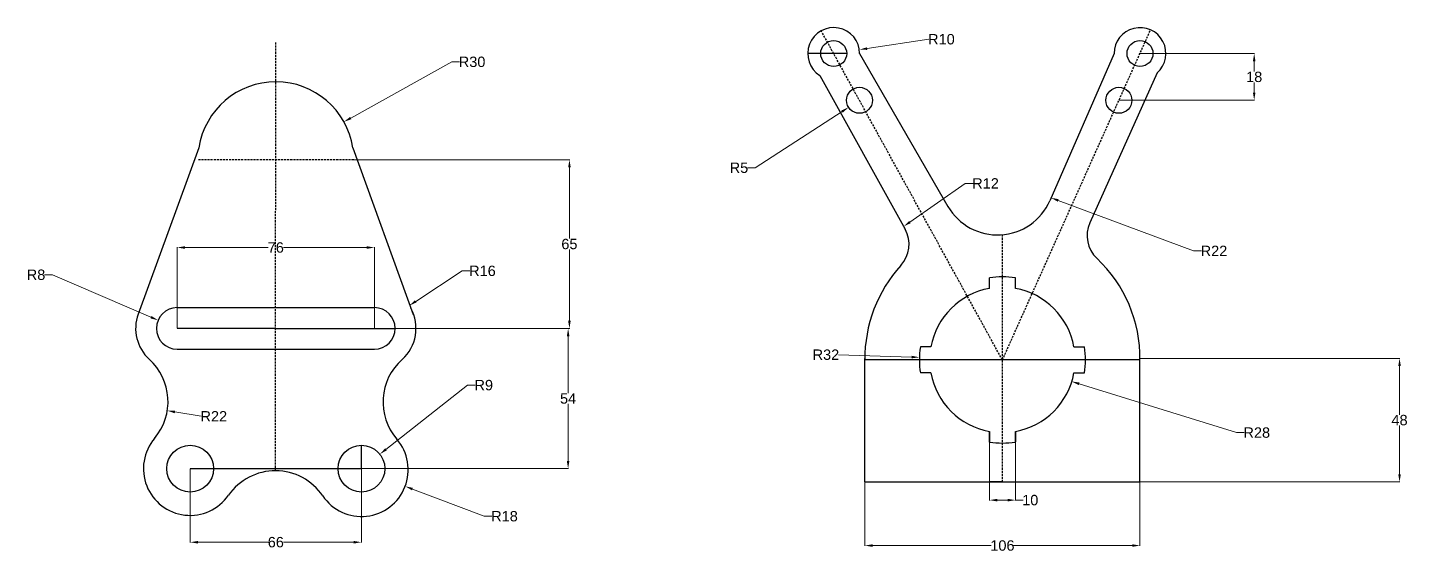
# Model space of a CAD drawing. Header units: inches. Extents: x 51 to 5125, y 41 to 357.
# Drawn here: x 3366 to 3898, y 145 to 347 of the extents above; entities that cross this region are included whole.
import ezdxf

# ---------------------------------------------------------------- set-up
doc = ezdxf.new("R2010")
doc.units = ezdxf.units.IN
doc.header["$MEASUREMENT"] = 0
doc.linetypes.add('ACANSTGL', pattern=[0.11811, 0.07874, -0.03937])
doc.layers.add('AM_5', color=3, linetype='Continuous', lineweight=15)
doc.styles.get("Standard").update_dxf_attribs({"font": 'arial.ttf'})
doc.dimstyles.new('AM_ANSI$0', dxfattribs={"dimtxt": 4, "dimasz": 3, "dimexe": 0.1, "dimexo": 0.05, "dimgap": 0.06, "dimtad": 0, "dimtih": 1, "dimtoh": 1, "dimdec": 0, "dimzin": 7, "dimdsep": 46, "dimtxsty": 'Standard', "dimcen": 0, "dimclrd": 2, "dimclre": 1, "dimclrt": 3, "dimadec": 0, "dimazin": 2, "dimtp": 0.1, "dimtm": 0.1, "dimtfac": 0.71, "dimtdec": 0, "dimtofl": 0, "dimtmove": 0, "dimatfit": 3, "dimfxl": 1, "dimtfillclr": 1, "dimtolj": 1, "dimtzin": 7, "dimlwd": -1, "dimlwe": -1, "dimarcsym": 1})
doc.dimstyles.new('AM_ANSI$4', dxfattribs={"dimtxt": 4, "dimasz": 3, "dimexe": 0.1, "dimexo": 0.05, "dimgap": 0.06, "dimtad": 0, "dimtih": 1, "dimtoh": 1, "dimdec": 0, "dimzin": 7, "dimdsep": 46, "dimtxsty": 'Standard', "dimcen": 0, "dimclrd": 2, "dimclre": 1, "dimclrt": 3, "dimadec": 0, "dimazin": 2, "dimtp": 0.1, "dimtm": 0.1, "dimtfac": 0.71, "dimtdec": 0, "dimtofl": 0, "dimtmove": 0, "dimatfit": 0, "dimfxl": 1, "dimtfillclr": 1, "dimtolj": 1, "dimtzin": 7, "dimlwd": -1, "dimlwe": -1, "dimarcsym": 1})

# ---------------------------------------------------------------- blocks, each defined once
blk = doc.blocks.new('*D139')
at = {"layer": 'AM_5', "color": 1, "linetype": 'ByBlock', "transparency": 16777216}
for p, q in [((3423.54, 230.96), (3423.54, 262.17)), ((3499.54, 230.96), (3499.54, 262.17))]:
    blk.add_line(p, q, dxfattribs=at)
at = {"layer": 'AM_5', "color": 2, "linetype": 'ByBlock', "transparency": 16777216}
for p, q in [((3426.54, 262.07), (3458.64, 262.07)), ((3496.54, 262.07), (3464.45, 262.07))]:
    blk.add_line(p, q, dxfattribs=at)
at = {"layer": 'AM_5', "color": 2, "transparency": 16777216}
for points in [[(3426.54, 262.57), (3426.54, 261.57), (3423.54, 262.07)], [(3496.54, 262.57), (3496.54, 261.57), (3499.54, 262.07)]]:
    blk.add_solid(points, dxfattribs=at)
at = {"layer": 'Defpoints', "color": 0, "transparency": 16777216}
for p in [(3499.54, 262.07), (3423.54, 230.91), (3499.54, 230.91)]:
    blk.add_point(p, dxfattribs=at)
at = {"layer": 'AM_5', "color": 3, "transparency": 16777216, "insert": (3461.54, 262.07), "char_height": 4, "attachment_point": 5}
blk.add_mtext('\\A1;76', dxfattribs=at)
blk = doc.blocks.new('*D140')
at = {"layer": 'AM_5', "color": 1, "linetype": 'ByBlock', "transparency": 16777216}
for p, q in [((3428.54, 176.86), (3428.54, 148.47)), ((3494.54, 176.86), (3494.54, 148.47))]:
    blk.add_line(p, q, dxfattribs=at)
at = {"layer": 'AM_5', "color": 2, "linetype": 'ByBlock', "transparency": 16777216}
for p, q in [((3431.54, 148.57), (3458.61, 148.57)), ((3491.54, 148.57), (3464.48, 148.57))]:
    blk.add_line(p, q, dxfattribs=at)
at = {"layer": 'AM_5', "color": 2, "transparency": 16777216}
for points in [[(3431.54, 149.07), (3431.54, 148.07), (3428.54, 148.57)], [(3491.54, 149.07), (3491.54, 148.07), (3494.54, 148.57)]]:
    blk.add_solid(points, dxfattribs=at)
at = {"layer": 'Defpoints', "color": 0, "transparency": 16777216}
for p in [(3428.54, 176.91), (3494.54, 176.91), (3494.54, 148.57)]:
    blk.add_point(p, dxfattribs=at)
at = {"layer": 'AM_5', "color": 3, "transparency": 16777216, "insert": (3461.54, 148.57), "char_height": 4, "attachment_point": 5}
blk.add_mtext('\\A1;66', dxfattribs=at)
blk = doc.blocks.new('*D141')
at = {"layer": 'AM_5', "color": 1, "linetype": 'ByBlock', "transparency": 16777216}
for p, q in [((3499.59, 230.91), (3574.26, 230.91)), ((3494.59, 176.91), (3574.26, 176.91))]:
    blk.add_line(p, q, dxfattribs=at)
at = {"layer": 'AM_5', "color": 2, "linetype": 'ByBlock', "transparency": 16777216}
for p, q in [((3574.16, 227.91), (3574.16, 206.01)), ((3574.16, 179.91), (3574.16, 201.82))]:
    blk.add_line(p, q, dxfattribs=at)
at = {"layer": 'AM_5', "color": 2, "transparency": 16777216}
for points in [[(3573.66, 227.91), (3574.66, 227.91), (3574.16, 230.91)], [(3573.66, 179.91), (3574.66, 179.91), (3574.16, 176.91)]]:
    blk.add_solid(points, dxfattribs=at)
at = {"layer": 'Defpoints', "color": 0, "transparency": 16777216}
for p in [(3499.54, 230.91), (3574.16, 230.91), (3494.54, 176.91)]:
    blk.add_point(p, dxfattribs=at)
at = {"layer": 'AM_5', "color": 3, "transparency": 16777216, "insert": (3574.16, 203.91), "char_height": 4, "attachment_point": 5}
blk.add_mtext('\\A1;54', dxfattribs=at)
blk = doc.blocks.new('*D142')
at = {"layer": 'AM_5', "color": 1, "linetype": 'ByBlock', "transparency": 16777216}
for p, q in [((3491.59, 295.91), (3574.76, 295.91)), ((3499.59, 230.91), (3574.76, 230.91))]:
    blk.add_line(p, q, dxfattribs=at)
at = {"layer": 'AM_5', "color": 2, "linetype": 'ByBlock', "transparency": 16777216}
for p, q in [((3574.66, 292.91), (3574.66, 265.51)), ((3574.66, 233.91), (3574.66, 261.31))]:
    blk.add_line(p, q, dxfattribs=at)
at = {"layer": 'AM_5', "color": 2, "transparency": 16777216}
for points in [[(3574.16, 292.91), (3575.16, 292.91), (3574.66, 295.91)], [(3574.16, 233.91), (3575.16, 233.91), (3574.66, 230.91)]]:
    blk.add_solid(points, dxfattribs=at)
at = {"layer": 'Defpoints', "color": 0, "transparency": 16777216}
for p in [(3491.54, 295.91), (3574.66, 295.91), (3499.54, 230.91)]:
    blk.add_point(p, dxfattribs=at)
at = {"layer": 'AM_5', "color": 3, "transparency": 16777216, "insert": (3574.66, 263.41), "char_height": 4, "attachment_point": 5}
blk.add_mtext('\\A1;65', dxfattribs=at)
blk = doc.blocks.new('*D137')
at = {"layer": 'AM_5', "color": 2, "linetype": 'ByBlock', "transparency": 16777216}
for p, q in [((3515.43, 241.34), (3533.32, 253.07)), ((3533.32, 253.07), (3536.32, 253.07))]:
    blk.add_line(p, q, dxfattribs=at)
at = {"layer": 'AM_5', "color": 2, "transparency": 16777216}
blk.add_solid([(3515.16, 241.75), (3515.7, 240.92), (3512.92, 239.69)], dxfattribs=at)
at = {"layer": 'Defpoints', "color": 0, "transparency": 16777216}
for p in [(3512.92, 239.69), (3499.54, 230.91)]:
    blk.add_point(p, dxfattribs=at)
at = {"layer": 'AM_5', "color": 3, "transparency": 16777216, "insert": (3541.16, 253.07), "char_height": 4, "attachment_point": 5}
blk.add_mtext('\\A1;R16', dxfattribs=at)
blk = doc.blocks.new('*D143')
at = {"layer": 'AM_5', "color": 2, "linetype": 'ByBlock', "transparency": 16777216}
for p, q in [((3375.45, 251.57), (3372.45, 251.57)), ((3413.44, 235.25), (3375.45, 251.57))]:
    blk.add_line(p, q, dxfattribs=at)
at = {"layer": 'AM_5', "color": 2, "transparency": 16777216}
blk.add_solid([(3413.63, 235.71), (3413.24, 234.8), (3416.19, 234.07)], dxfattribs=at)
at = {"layer": 'Defpoints', "color": 0, "transparency": 16777216}
for p in [(3416.19, 234.07), (3423.54, 230.91)]:
    blk.add_point(p, dxfattribs=at)
at = {"layer": 'AM_5', "color": 3, "transparency": 16777216, "insert": (3369.16, 251.57), "char_height": 4, "attachment_point": 5}
blk.add_mtext('\\A1;R8', dxfattribs=at)
blk = doc.blocks.new('*D144')
at = {"layer": 'AM_5', "color": 2, "linetype": 'ByBlock', "transparency": 16777216}
for p, q in [((3503.97, 184.34), (3535.37, 209.07)), ((3535.37, 209.07), (3538.37, 209.07))]:
    blk.add_line(p, q, dxfattribs=at)
at = {"layer": 'AM_5', "color": 2, "transparency": 16777216}
blk.add_solid([(3503.66, 184.73), (3504.28, 183.95), (3501.61, 182.48)], dxfattribs=at)
at = {"layer": 'Defpoints', "color": 0, "transparency": 16777216}
for p in [(3501.61, 182.48), (3494.54, 176.91)]:
    blk.add_point(p, dxfattribs=at)
at = {"layer": 'AM_5', "color": 3, "transparency": 16777216, "insert": (3541.66, 209.07), "char_height": 4, "attachment_point": 5}
blk.add_mtext('\\A1;R9', dxfattribs=at)
blk = doc.blocks.new('*D145')
at = {"layer": 'AM_5', "color": 2, "linetype": 'ByBlock', "transparency": 16777216}
for p, q in [((3514.18, 169.05), (3541.82, 158.57)), ((3541.82, 158.57), (3544.82, 158.57))]:
    blk.add_line(p, q, dxfattribs=at)
at = {"layer": 'AM_5', "color": 2, "transparency": 16777216}
blk.add_solid([(3514.36, 169.51), (3514, 168.58), (3511.38, 170.11)], dxfattribs=at)
at = {"layer": 'Defpoints', "color": 0, "transparency": 16777216}
for p in [(3494.54, 176.49), (3511.38, 170.11)]:
    blk.add_point(p, dxfattribs=at)
at = {"layer": 'AM_5', "color": 3, "transparency": 16777216, "insert": (3549.66, 158.57), "char_height": 4, "attachment_point": 5}
blk.add_mtext('\\A1;R18', dxfattribs=at)
blk = doc.blocks.new('*D146')
at = {"layer": 'AM_5', "color": 2, "linetype": 'ByBlock', "transparency": 16777216}
blk.add_line((3422.69, 198.73), (3432.84, 197.07), dxfattribs=at)
at = {"layer": 'AM_5', "color": 2, "transparency": 16777216}
blk.add_solid([(3422.77, 199.23), (3422.61, 198.24), (3419.73, 199.22)], dxfattribs=at)
at = {"layer": 'Defpoints', "color": 0, "transparency": 16777216}
for p in [(3398.02, 202.76), (3419.73, 199.22)]:
    blk.add_point(p, dxfattribs=at)
at = {"layer": 'AM_5', "color": 3, "transparency": 16777216, "insert": (3437.66, 197.07), "char_height": 4, "attachment_point": 5}
blk.add_mtext('\\A1;R22', dxfattribs=at)
blk = doc.blocks.new('*D138')
at = {"layer": 'AM_5', "color": 2, "linetype": 'ByBlock', "transparency": 16777216}
for p, q in [((3490.39, 311.94), (3529.33, 333.57)), ((3529.33, 333.57), (3532.33, 333.57))]:
    blk.add_line(p, q, dxfattribs=at)
at = {"layer": 'AM_5', "color": 2, "transparency": 16777216}
blk.add_solid([(3490.15, 312.38), (3490.63, 311.5), (3487.77, 310.48)], dxfattribs=at)
at = {"layer": 'Defpoints', "color": 0, "transparency": 16777216}
for p in [(3487.77, 310.48), (3461.54, 295.91)]:
    blk.add_point(p, dxfattribs=at)
at = {"layer": 'AM_5', "color": 3, "transparency": 16777216, "insert": (3537.16, 333.57), "char_height": 4, "attachment_point": 5}
blk.add_mtext('\\A1;R30', dxfattribs=at)
blk = doc.blocks.new('*U147')
for p, q in [((-5, -2.23), (-5, 1.83)), ((5, -2.23), (5, 1.83))]:
    blk.add_line(p, q)
blk.add_arc((0, -29.77), 32, 81.0107, 98.9893)
blk = doc.blocks.new('*U148')
at = {"color": 0, "linetype": 'ByBlock', "lineweight": -2, "transparency": 16777216}
blk.add_blockref('*U147', (1812.5, 386.77), dxfattribs=at)
for p, rotation in [((1782.73, 357), 90), ((1842.27, 357), 270), ((1812.5, 327.23), 180)]:
    blk.add_blockref('*U147', p, dxfattribs=dict(at, rotation=rotation))
blk = doc.blocks.new('*D157')
at = {"layer": 'AM_5', "color": 1, "linetype": 'ByBlock', "transparency": 16777216}
for p, q in [((3688.48, 171.73), (3688.48, 147.18)), ((3794.48, 171.73), (3794.48, 147.18))]:
    blk.add_line(p, q, dxfattribs=at)
at = {"layer": 'AM_5', "color": 2, "linetype": 'ByBlock', "transparency": 16777216}
for p, q in [((3691.48, 147.28), (3737.19, 147.28)), ((3791.48, 147.28), (3745.77, 147.28))]:
    blk.add_line(p, q, dxfattribs=at)
at = {"layer": 'AM_5', "color": 2, "transparency": 16777216}
for points in [[(3691.48, 147.78), (3691.48, 146.78), (3688.48, 147.28)], [(3791.48, 147.78), (3791.48, 146.78), (3794.48, 147.28)]]:
    blk.add_solid(points, dxfattribs=at)
at = {"layer": 'Defpoints', "color": 0, "transparency": 16777216}
for p in [(3688.48, 171.78), (3794.48, 171.78), (3794.48, 147.28)]:
    blk.add_point(p, dxfattribs=at)
at = {"layer": 'AM_5', "color": 3, "transparency": 16777216, "insert": (3741.48, 147.28), "char_height": 4, "attachment_point": 5}
blk.add_mtext('\\A1;106', dxfattribs=at)
blk = doc.blocks.new('*D158')
at = {"layer": 'AM_5', "color": 1, "linetype": 'ByBlock', "transparency": 16777216}
for p, q in [((3736.48, 187.12), (3736.48, 164.68)), ((3746.48, 187.12), (3746.48, 164.68))]:
    blk.add_line(p, q, dxfattribs=at)
at = {"layer": 'AM_5', "color": 2, "linetype": 'ByBlock', "transparency": 16777216}
for p, q in [((3739.48, 164.78), (3743.48, 164.78)), ((3746.48, 164.78), (3749.48, 164.78))]:
    blk.add_line(p, q, dxfattribs=at)
at = {"layer": 'AM_5', "color": 2, "transparency": 16777216}
for points in [[(3739.48, 165.28), (3739.48, 164.28), (3736.48, 164.78)], [(3743.48, 165.28), (3743.48, 164.28), (3746.48, 164.78)]]:
    blk.add_solid(points, dxfattribs=at)
at = {"layer": 'Defpoints', "color": 0, "transparency": 16777216}
for p in [(3736.48, 187.17), (3746.48, 187.17), (3746.48, 164.78)]:
    blk.add_point(p, dxfattribs=at)
at = {"layer": 'AM_5', "color": 3, "transparency": 16777216, "insert": (3752.21, 164.78), "char_height": 4, "attachment_point": 5}
blk.add_mtext('\\A1;10', dxfattribs=at)
blk = doc.blocks.new('*D151')
at = {"layer": 'AM_5', "color": 1, "linetype": 'ByBlock', "transparency": 16777216}
for p, q in [((3794.53, 336.78), (3838.58, 336.78)), ((3786.42, 318.78), (3838.58, 318.78))]:
    blk.add_line(p, q, dxfattribs=at)
at = {"layer": 'AM_5', "color": 2, "linetype": 'ByBlock', "transparency": 16777216}
for p, q in [((3838.48, 333.78), (3838.48, 329.88)), ((3838.48, 321.78), (3838.48, 325.68))]:
    blk.add_line(p, q, dxfattribs=at)
at = {"layer": 'AM_5', "color": 2, "transparency": 16777216}
for points in [[(3837.98, 333.78), (3838.98, 333.78), (3838.48, 336.78)], [(3837.98, 321.78), (3838.98, 321.78), (3838.48, 318.78)]]:
    blk.add_solid(points, dxfattribs=at)
at = {"layer": 'Defpoints', "color": 0, "transparency": 16777216}
for p in [(3794.48, 336.78), (3786.37, 318.78), (3838.48, 318.78)]:
    blk.add_point(p, dxfattribs=at)
at = {"layer": 'AM_5', "color": 3, "transparency": 16777216, "insert": (3838.48, 327.78), "char_height": 4, "attachment_point": 5}
blk.add_mtext('\\A1;18', dxfattribs=at)
blk = doc.blocks.new('*D152')
at = {"layer": 'AM_5', "color": 1, "linetype": 'ByBlock', "transparency": 16777216}
for p, q in [((3794.53, 219.39), (3894.58, 219.39)), ((3794.53, 171.78), (3894.58, 171.78))]:
    blk.add_line(p, q, dxfattribs=at)
at = {"layer": 'AM_5', "color": 2, "linetype": 'ByBlock', "transparency": 16777216}
for p, q in [((3894.48, 216.39), (3894.48, 197.69)), ((3894.48, 174.78), (3894.48, 193.48))]:
    blk.add_line(p, q, dxfattribs=at)
at = {"layer": 'AM_5', "color": 2, "transparency": 16777216}
for points in [[(3893.98, 216.39), (3894.98, 216.39), (3894.48, 219.39)], [(3893.98, 174.78), (3894.98, 174.78), (3894.48, 171.78)]]:
    blk.add_solid(points, dxfattribs=at)
at = {"layer": 'Defpoints', "color": 0, "transparency": 16777216}
for p in [(3794.48, 219.39), (3894.48, 219.39), (3794.48, 171.78)]:
    blk.add_point(p, dxfattribs=at)
at = {"layer": 'AM_5', "color": 3, "transparency": 16777216, "insert": (3894.48, 195.59), "char_height": 4, "attachment_point": 5}
blk.add_mtext('\\A1;48', dxfattribs=at)
blk = doc.blocks.new('*D153')
at = {"layer": 'AM_5', "color": 2, "linetype": 'ByBlock', "transparency": 16777216}
for p, q in [((3762.99, 280.2), (3815.16, 260.78)), ((3815.16, 260.78), (3818.16, 260.78))]:
    blk.add_line(p, q, dxfattribs=at)
at = {"layer": 'AM_5', "color": 1, "linetype": 'ByBlock', "transparency": 16777216}
blk.add_arc((3739.56, 288.93), 22, 336.5231, 339.8406, dxfattribs=at)
at = {"layer": 'AM_5', "color": 2, "transparency": 16777216}
blk.add_solid([(3763.16, 280.67), (3762.81, 279.73), (3760.17, 281.25)], dxfattribs=at)
at = {"layer": 'Defpoints', "color": 0, "transparency": 16777216}
for p in [(3739.56, 288.93), (3760.17, 281.25)]:
    blk.add_point(p, dxfattribs=at)
at = {"layer": 'AM_5', "color": 3, "transparency": 16777216, "insert": (3822.98, 260.78), "char_height": 4, "attachment_point": 5}
blk.add_mtext('\\A1;R22', dxfattribs=at)
blk = doc.blocks.new('*D154')
at = {"layer": 'AM_5', "color": 2, "linetype": 'ByBlock', "transparency": 16777216}
for p, q in [((3771.08, 209.58), (3831.64, 190.78)), ((3831.64, 190.78), (3834.64, 190.78))]:
    blk.add_line(p, q, dxfattribs=at)
at = {"layer": 'AM_5', "color": 2, "transparency": 16777216}
blk.add_solid([(3771.23, 210.06), (3770.94, 209.11), (3768.22, 210.47)], dxfattribs=at)
at = {"layer": 'Defpoints', "color": 0, "transparency": 16777216}
for p in [(3741.48, 218.78), (3768.22, 210.47)]:
    blk.add_point(p, dxfattribs=at)
at = {"layer": 'AM_5', "color": 3, "transparency": 16777216, "insert": (3839.48, 190.78), "char_height": 4, "attachment_point": 5}
blk.add_mtext('\\A1;R28', dxfattribs=at)
blk = doc.blocks.new('*D149')
at = {"layer": 'AM_5', "color": 2, "linetype": 'ByBlock', "transparency": 16777216}
blk.add_line((3706.5, 219.89), (3678.3, 220.78), dxfattribs=at)
at = {"layer": 'AM_5', "color": 2, "transparency": 16777216}
blk.add_solid([(3706.51, 220.39), (3706.48, 219.39), (3709.5, 219.79)], dxfattribs=at)
at = {"layer": 'Defpoints', "color": 0, "transparency": 16777216}
for p in [(3709.5, 219.79), (3741.48, 218.78)]:
    blk.add_point(p, dxfattribs=at)
at = {"layer": 'AM_5', "color": 3, "transparency": 16777216, "insert": (3673.48, 220.78), "char_height": 4, "attachment_point": 5}
blk.add_mtext('\\A1;R32', dxfattribs=at)
blk = doc.blocks.new('*D150')
at = {"layer": 'AM_5', "color": 2, "linetype": 'ByBlock', "transparency": 16777216}
for p, q in [((3705.82, 271.87), (3727.16, 286.78)), ((3727.16, 286.78), (3730.16, 286.78))]:
    blk.add_line(p, q, dxfattribs=at)
at = {"layer": 'AM_5', "color": 1, "linetype": 'ByBlock', "transparency": 16777216}
blk.add_arc((3693.53, 263.28), 12, 29.2539, 35.4234, dxfattribs=at)
at = {"layer": 'AM_5', "color": 2, "transparency": 16777216}
blk.add_solid([(3705.54, 272.28), (3706.11, 271.46), (3703.36, 270.15)], dxfattribs=at)
at = {"layer": 'Defpoints', "color": 0, "transparency": 16777216}
for p in [(3703.36, 270.15), (3693.53, 263.28)]:
    blk.add_point(p, dxfattribs=at)
at = {"layer": 'AM_5', "color": 3, "transparency": 16777216, "insert": (3734.98, 286.78), "char_height": 4, "attachment_point": 5}
blk.add_mtext('\\A1;R12', dxfattribs=at)
blk = doc.blocks.new('*D155')
at = {"layer": 'AM_5', "color": 2, "linetype": 'ByBlock', "transparency": 16777216}
for p, q in [((3679.68, 314.43), (3646.28, 292.78)), ((3646.28, 292.78), (3643.28, 292.78))]:
    blk.add_line(p, q, dxfattribs=at)
at = {"layer": 'AM_5', "color": 2, "transparency": 16777216}
blk.add_solid([(3679.41, 314.85), (3679.95, 314.01), (3682.2, 316.06)], dxfattribs=at)
at = {"layer": 'Defpoints', "color": 0, "transparency": 16777216}
for p in [(3682.2, 316.06), (3686.39, 318.78)]:
    blk.add_point(p, dxfattribs=at)
at = {"layer": 'AM_5', "color": 3, "transparency": 16777216, "insert": (3639.98, 292.78), "char_height": 4, "attachment_point": 5}
blk.add_mtext('\\A1;R5', dxfattribs=at)
blk = doc.blocks.new('*D156')
at = {"layer": 'AM_5', "color": 2, "linetype": 'ByBlock', "transparency": 16777216}
blk.add_line((3689.34, 338.71), (3713.15, 342.28), dxfattribs=at)
at = {"layer": 'AM_5', "color": 2, "transparency": 16777216}
blk.add_solid([(3689.26, 339.2), (3689.41, 338.21), (3686.37, 338.26)], dxfattribs=at)
at = {"layer": 'Defpoints', "color": 0, "transparency": 16777216}
for p in [(3676.48, 336.78), (3686.37, 338.26)]:
    blk.add_point(p, dxfattribs=at)
at = {"layer": 'AM_5', "color": 3, "transparency": 16777216, "insert": (3717.98, 342.28), "char_height": 4, "attachment_point": 5}
blk.add_mtext('\\A1;R10', dxfattribs=at)

msp = doc.modelspace()

# ---------------------------------------------------------------- linework, layer by layer
at = {"linetype": 'ACANSTGL', "ltscale": 10}
for p, q in [((3741.47968, 218.77899), (3671.65479, 345.53801)), ((3741.47968, 218.77899), (3798.5507, 345.91281)), ((3461.39799, 176.09577), (3461.54387, 341.07494)), ((3491.54387, 295.91259), (3431.54387, 295.91259)), ((3741.47968, 171.77899), (3741.47968, 267.00993))]:
    msp.add_line(p, q, dxfattribs=at)
for p, q in [((3681.47968, 336.77899), (3666.47968, 336.77899)), ((3686.47968, 336.77899), (3720.51061, 277.91467)), ((3784.47968, 336.77899), (3759.71566, 280.11556)), ((3794.47968, 336.77899), (3794.45048, 336.77899)), ((3794.45048, 336.77899), (3794.47968, 336.77899)), ((3794.47968, 336.77899), (3794.47968, 336.84403)), ((3671.18499, 328.29569), (3704.02063, 269.09566)), ((3801.11925, 329.30128), (3775.17182, 271.5624)), ((3431.90181, 300.53296), (3408.51218, 236.39423)), ((3491.19862, 300.45087), (3514.41056, 236.24762)), ((3423.54387, 238.91259), (3499.54387, 238.91259)), ((3461.54387, 230.91259), (3423.54387, 230.91259)), ((3461.54387, 230.91259), (3507.54387, 230.91259)), ((3461.54387, 230.91259), (3499.54387, 230.91259)), ((3461.54387, 230.91259), (3499.54387, 230.91259)), ((3423.54387, 222.91259), (3499.54387, 222.91259)), ((3688.47968, 171.77899), (3688.47968, 219.39446)), ((3794.47968, 218.77899), (3688.47968, 218.77899)), ((3794.47968, 171.77899), (3794.47968, 219.39446)), ((3794.47968, 218.77899), (3794.47968, 219.39446)), ((3736.47968, 187.17202), (3736.47968, 191.22903)), ((3746.47968, 187.17202), (3746.47968, 191.22903)), ((3494.54387, 176.91259), (3494.54387, 185.91259)), ((3428.54387, 176.91259), (3494.54387, 176.91259)), ((3428.54387, 176.91259), (3461.54387, 176.91259)), ((3688.47968, 171.77899), (3794.47968, 171.77899)), ((3688.47968, 171.77899), (3741.47968, 171.77899)), ((3741.47968, 171.77899), (3736.47968, 171.77899)), ((3741.47968, 171.77899), (3746.47968, 171.77899))]:
    msp.add_line(p, q)
for centre, radius in [((3676.47968, 336.77899), 5), ((3794.47968, 336.77899), 5), ((3686.39493, 318.77899), 5), ((3786.37019, 318.77899), 5), ((3428.54387, 176.91259), 9), ((3494.54387, 176.91259), 9)]:
    msp.add_circle(centre, radius)
for centre, radius, start, end in [((3676.47968, 336.77899), 10, 0, 238.030397), ((3794.47968, 336.77899), 10, 311.6023936, 180), ((3461.54387, 295.91259), 30, 8.70089, 171.140465), ((3739.55678, 288.92574), 22, 210.0332804, 336.3928904), ((3786.11737, 266.64355), 12, 155.8011968, 226.6278985), ((3693.52674, 263.27516), 12, 317.5390411, 29.0151985), ((3741.47968, 219.39446), 53, 137.5390411, 180.6653754), ((3741.47968, 219.39446), 53, 359.3346246, 46.6278985), ((3741.47968, 218.77899), 28, 100.2865606, 169.7134394), ((3741.47968, 218.77899), 28, 10.2865606, 79.7134394), ((3423.54387, 230.91259), 16, 159.9644884, 227.7998446), ((3423.54387, 230.91259), 8, 90, 270), ((3499.54387, 230.91259), 8, 270, 90), ((3499.54387, 230.91259), 16, 311.7830302, 29.0603013), ((3398.01841, 202.76208), 22, 319.7414877, 47.7998446), ((3524.86371, 202.577), 22, 131.7830302, 220.7121475), ((3741.47968, 218.77899), 28, 190.2865606, 259.7134394), ((3741.47968, 218.77899), 28, 280.2865606, 349.7134394), ((3428.54387, 176.91259), 18, 139.7414877, 325.2204606), ((3494.54387, 176.48663), 18, 214.0399941, 40.7121475), ((3461.39799, 154.09577), 22, 34.0399941, 145.2204606)]:
    msp.add_arc(centre, radius, start, end)

# ---------------------------------------------------------------- block references
msp.add_blockref('*U148', (1928.97968, -138.22101))

# ---------------------------------------------------------------- dimensions: what is measured, and where the dimension line sits
at = {"layer": 'AM_5'}
for center, mpoint, picture, middle in [((3676.47968, 336.77899), (3686.36905, 338.26234), '*D156', (3717.97968, 342.27899)), ((3461.54387, 295.91259), (3487.76783, 310.48324), '*D138', (3537.16, 333.57494)), ((3686.39493, 318.77899), (3682.19914, 316.05955), '*D155', (3639.97968, 292.77899)), ((3741.47968, 218.77899), (3768.21977, 210.47432), '*D154', (3839.47968, 190.77899)), ((3494.54387, 176.91259), (3501.61366, 182.48198), '*D144', (3541.66, 209.07494)), ((3398.01841, 202.76208), (3419.73076, 199.21612), '*D146', (3437.66, 197.07494)), ((3494.54387, 176.48663), (3511.37612, 170.10892), '*D145', (3549.66, 158.57494))]:
    dim = msp.add_radius_dim(center=center, mpoint=mpoint, dimstyle='AM_ANSI$4', dxfattribs=at)
    dim.commit()
    dim.dimension.update_dxf_attribs({"geometry": picture, "text_midpoint": middle, "dimtype": 164})
for base, p1, p2, picture, middle in [((3838.47968, 318.77899), (3794.47968, 336.77899), (3786.37019, 318.77899), '*D151', (3838.47968, 327.77899)), ((3574.16, 230.91259), (3494.54387, 176.91259), (3499.54387, 230.91259), '*D141', (3574.16, 203.91259))]:
    dim = msp.add_linear_dim(base=base, p1=p1, p2=p2, angle=90, dimstyle='AM_ANSI$0', override={"dimpost": ''}, dxfattribs=at)
    dim.commit()
    dim.dimension.update_dxf_attribs({"geometry": picture, "text_midpoint": middle})
for base, p1, p2, picture, middle in [((3574.66, 295.91259), (3499.54387, 230.91259), (3491.54387, 295.91259), '*D142', (3574.66, 263.41259)), ((3894.47968, 219.39446), (3794.47968, 171.77899), (3794.47968, 219.39446), '*D152', (3894.47968, 195.58672))]:
    dim = msp.add_linear_dim(base=base, p1=p1, p2=p2, angle=90, dimstyle='AM_ANSI$0', dxfattribs=at)
    dim.commit()
    dim.dimension.update_dxf_attribs({"geometry": picture, "text_midpoint": middle})
for center, mpoint, picture, middle in [((3693.52674, 263.27516), (3703.36305, 270.1488), '*D150', (3734.97968, 286.77899)), ((3739.55678, 288.92574), (3760.17433, 281.25003), '*D153', (3822.97968, 260.77899)), ((3499.54387, 230.91259), (3512.92151, 239.68977), '*D137', (3541.16, 253.07494)), ((3423.54387, 230.91259), (3416.1935, 234.07044), '*D143', (3369.16, 251.57494)), ((3741.47968, 218.77899), (3709.4957, 219.79143), '*D149', (3673.47968, 220.77899))]:
    dim = msp.add_radius_dim(center=center, mpoint=mpoint, dimstyle='AM_ANSI$4', override={"dimpost": ''}, dxfattribs=at)
    dim.commit()
    dim.dimension.update_dxf_attribs({"geometry": picture, "text_midpoint": middle, "dimtype": 164})
for base, p1, p2, picture, middle in [((3499.54387, 262.07494), (3423.54387, 230.91259), (3499.54387, 230.91259), '*D139', (3461.54387, 262.07494)), ((3794.47968, 147.27899), (3688.47968, 171.77899), (3794.47968, 171.77899), '*D157', (3741.47968, 147.27899))]:
    dim = msp.add_linear_dim(base=base, p1=p1, p2=p2, dimstyle='AM_ANSI$0', override={"dimpost": ''}, dxfattribs=at)
    dim.commit()
    dim.dimension.update_dxf_attribs({"geometry": picture, "text_midpoint": middle})
for base, p1, p2, picture, middle in [((3746.47968, 164.77899), (3736.47968, 187.17202), (3746.47968, 187.17202), '*D158', (3752.20953, 164.77899)), ((3494.54387, 148.57494), (3428.54387, 176.91259), (3494.54387, 176.91259), '*D140', (3461.54387, 148.57494))]:
    dim = msp.add_linear_dim(base=base, p1=p1, p2=p2, dimstyle='AM_ANSI$0', dxfattribs=at)
    dim.commit()
    dim.dimension.update_dxf_attribs({"geometry": picture, "text_midpoint": middle})

doc.saveas('drawing.dxf')
